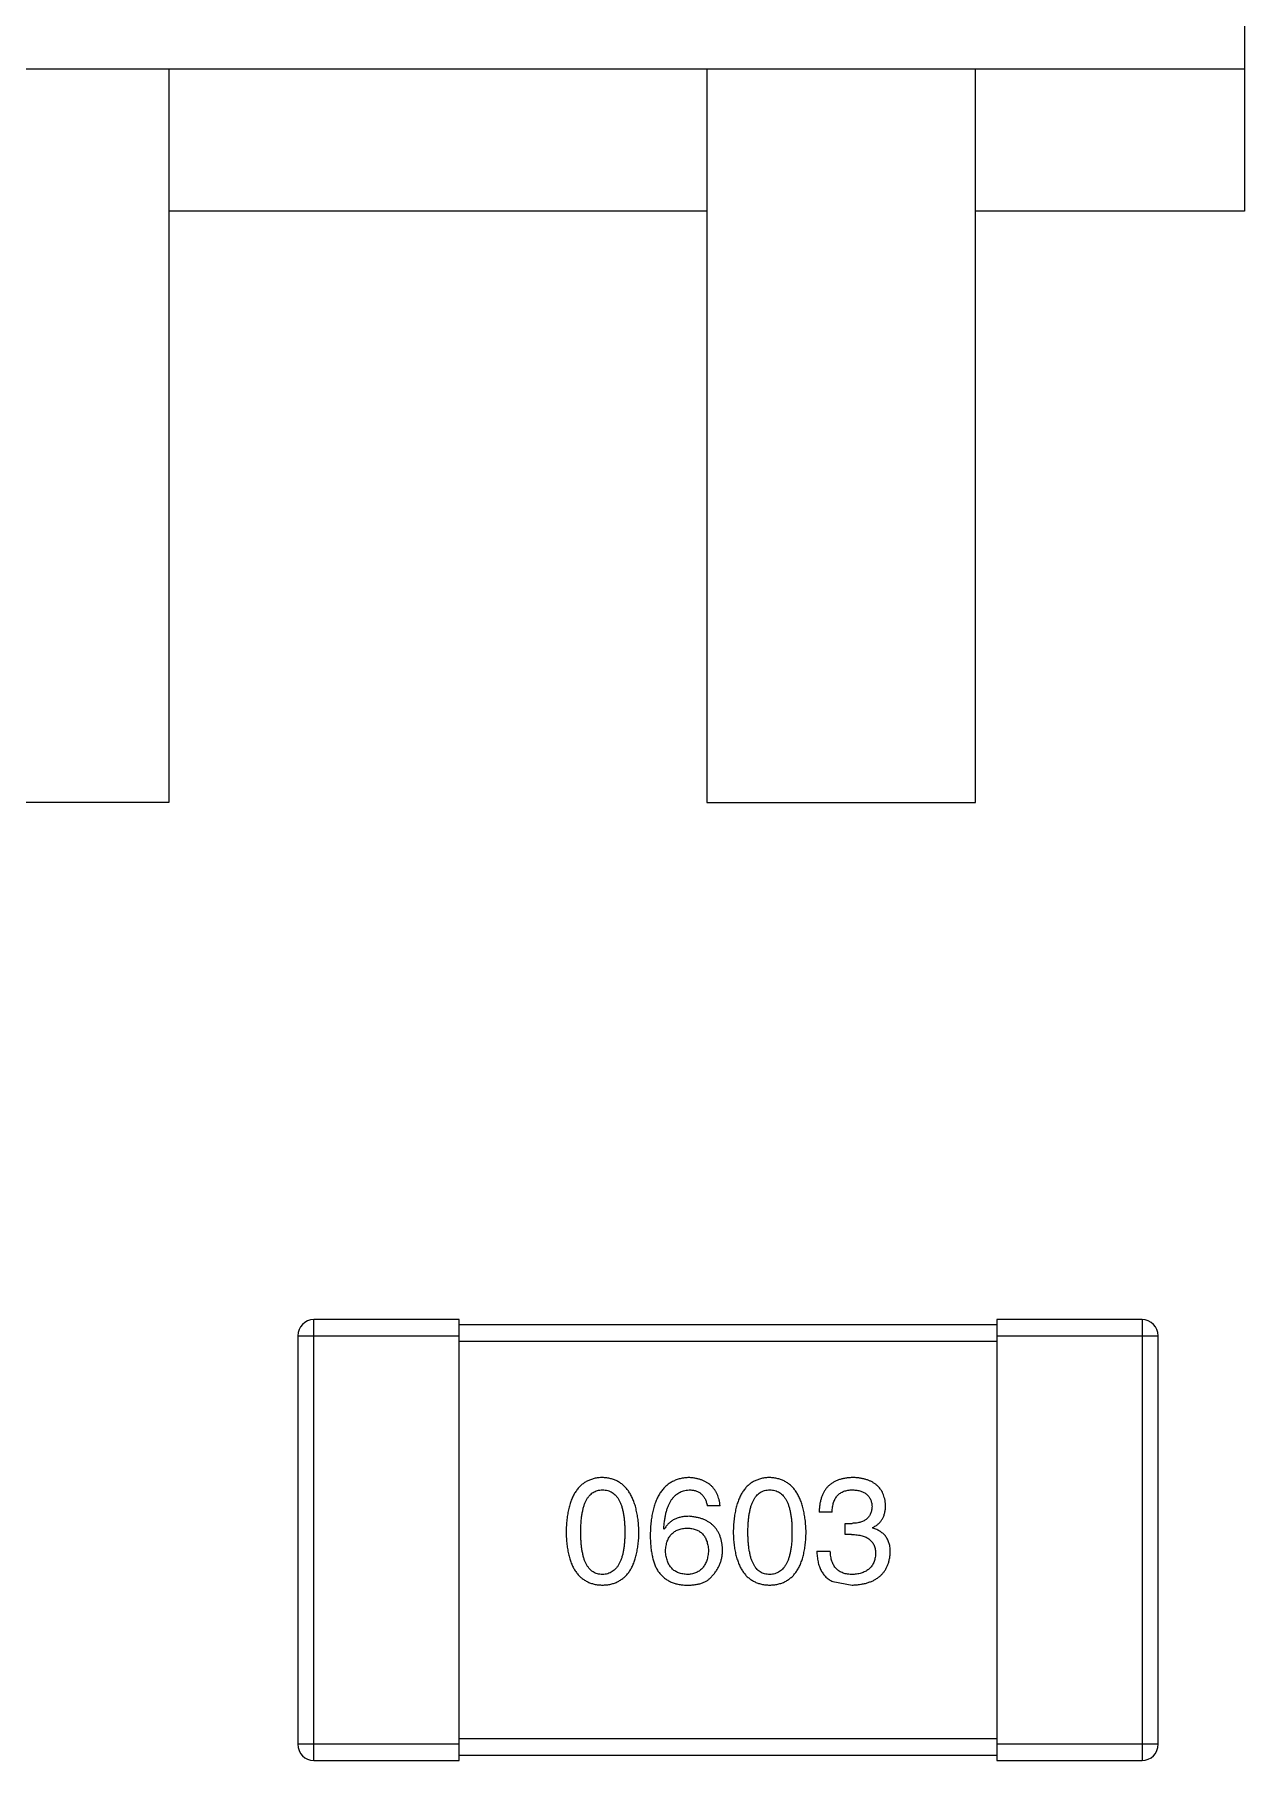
# Model space of a CAD drawing. Header units: millimetres. Extents: x -67 to 102, y -58 to 29.
# Drawn here: x 51.755 to 54.005, y -23.463 to -20.253 of the extents above; entities that cross this region are included whole.
import ezdxf

# ---------------------------------------------------------------- set-up
doc = ezdxf.new("R2010")
doc.units = ezdxf.units.MM
doc.header["$LTSCALE"] = 1.21
doc.header["$MEASUREMENT"] = 0
doc.layers.get('0').update_dxf_attribs({"linetype": 'CONTINUOUS'})

msp = doc.modelspace()

# ---------------------------------------------------------------- linework, layer by layer
at = {"color": 7, "linetype": 'Continuous'}
for p, q in [((54.0051, -18.0812), (54.0051, -20.5812)), ((49.5051, -20.3167), (54.0051, -20.3167)), ((52.0051, -20.3167), (52.0051, -21.6812)), ((53.0051, -20.3167), (53.0051, -21.6812)), ((53.5051, -21.6812), (53.5051, -20.3167)), ((53.0051, -20.5812), (52.0051, -20.5812)), ((54.0051, -20.5812), (53.5051, -20.5812)), ((52.0051, -21.6812), (51.5051, -21.6812)), ((53.0051, -21.6812), (53.5051, -21.6812)), ((52.2746, -23.463), (52.2746, -22.643)), ((52.5446, -22.643), (52.2746, -22.643)), ((52.5446, -23.463), (52.5446, -22.643)), ((53.5446, -22.653), (52.5446, -22.653)), ((53.5446, -22.643), (53.5446, -23.463)), ((53.8146, -22.643), (53.5446, -22.643)), ((53.8146, -22.643), (53.8146, -23.463)), ((52.2446, -22.673), (52.2446, -23.433)), ((52.2446, -22.673), (52.5446, -22.673)), ((52.5446, -22.683), (53.5446, -22.683)), ((53.5446, -22.673), (53.8446, -22.673)), ((53.8446, -23.433), (53.8446, -22.673)), ((53.0302, -22.9892), (53.0061, -22.9892)), ((53.2383, -23.0013), (53.2143, -23.0013)), ((52.9263, -23.033), (52.9253, -23.0319)), ((53.2624, -23.0428), (53.2624, -23.022)), ((53.2624, -23.022), (53.2755, -23.022)), ((53.2744, -23.0428), (53.2624, -23.0428)), ((53.3137, -23.0297), (53.3137, -23.0308)), ((53.2099, -23.0734), (53.235, -23.0734)), ((53.2394, -23.1302), (53.2755, -23.1368)), ((52.5446, -23.433), (52.2446, -23.433)), ((53.5446, -23.423), (52.5446, -23.423)), ((53.8446, -23.433), (53.5446, -23.433)), ((52.2746, -23.463), (52.5446, -23.463)), ((52.5446, -23.453), (53.5446, -23.453)), ((53.5446, -23.463), (53.8146, -23.463))]:
    msp.add_line(p, q, dxfattribs=at)
for centre, start, end in [((52.2746, -22.673), 90, 180), ((53.8146, -22.673), 0, 90), ((52.2746, -23.433), 180, 270), ((53.8146, -23.433), 270, 0)]:
    msp.add_arc(centre, 0.03, start, end, dxfattribs=at)
for points, knots in [([(52.8113, -22.9368), (52.8087, -22.9369), (52.8035, -22.9371), (52.796, -22.9384), (52.789, -22.9406), (52.7825, -22.9434), (52.7764, -22.9471), (52.7709, -22.9515), (52.7659, -22.9567), (52.7615, -22.9628), (52.7574, -22.9696), (52.754, -22.9771), (52.751, -22.9855), (52.7485, -22.9946), (52.7465, -23.0044), (52.745, -23.0151), (52.744, -23.0265), (52.7437, -23.0344), (52.7436, -23.0384)], [0, 0, 0, 0, 0.057911, 0.113262, 0.165956, 0.217443, 0.268511, 0.319665, 0.372, 0.426129, 0.483365, 0.543779, 0.607756, 0.676562, 0.749704, 0.827713, 0.911177, 1, 1, 1, 1]), ([(52.8791, -23.0384), (52.8789, -23.0344), (52.8786, -23.0266), (52.8775, -23.0153), (52.8758, -23.0048), (52.8738, -22.995), (52.8713, -22.9859), (52.8682, -22.9776), (52.8647, -22.9701), (52.8607, -22.9633), (52.8562, -22.9573), (52.8512, -22.952), (52.8458, -22.9475), (52.8398, -22.9438), (52.8334, -22.9409), (52.8265, -22.9387), (52.8191, -22.9373), (52.814, -22.9369), (52.8113, -22.9368)], [0, 0, 0, 0, 0.088475, 0.171606, 0.249595, 0.322626, 0.391327, 0.455765, 0.516374, 0.573675, 0.628522, 0.681161, 0.732559, 0.783563, 0.83504, 0.887639, 0.942585, 1, 1, 1, 1]), ([(52.9722, -22.9368), (52.9694, -22.937), (52.9639, -22.9373), (52.9559, -22.9388), (52.9484, -22.941), (52.9415, -22.9441), (52.935, -22.9479), (52.9292, -22.9527), (52.9238, -22.9581), (52.9191, -22.9644), (52.9148, -22.9715), (52.9111, -22.9793), (52.9079, -22.988), (52.9053, -22.9974), (52.9031, -23.0076), (52.9016, -23.0187), (52.9005, -23.0305), (52.9002, -23.0386), (52.9001, -23.0428)], [0, 0, 0, 0, 0.058957, 0.115262, 0.16907, 0.221312, 0.273147, 0.324961, 0.377649, 0.432026, 0.488925, 0.549039, 0.612912, 0.680653, 0.753056, 0.830314, 0.912483, 1, 1, 1, 1]), ([(53.0302, -22.9892), (53.0299, -22.9873), (53.0294, -22.9834), (53.0281, -22.9777), (53.0266, -22.9724), (53.0246, -22.9675), (53.0223, -22.963), (53.0195, -22.9588), (53.0165, -22.9549), (53.013, -22.9514), (53.0092, -22.9484), (53.005, -22.9456), (53.0004, -22.9432), (52.9955, -22.9412), (52.9902, -22.9395), (52.9845, -22.9382), (52.9785, -22.9373), (52.9744, -22.937), (52.9722, -22.9368)], [0, 0, 0, 0, 0.06947, 0.136096, 0.199592, 0.260665, 0.319672, 0.377156, 0.433415, 0.489984, 0.546535, 0.604276, 0.663499, 0.725182, 0.788953, 0.855683, 0.926216, 1, 1, 1, 1]), ([(53.1222, -22.9368), (53.1196, -22.9369), (53.1144, -22.9371), (53.1069, -22.9384), (53.0999, -22.9406), (53.0933, -22.9434), (53.0873, -22.9471), (53.0818, -22.9515), (53.0768, -22.9567), (53.0723, -22.9628), (53.0683, -22.9696), (53.0649, -22.9771), (53.0618, -22.9855), (53.0594, -22.9946), (53.0573, -23.0044), (53.0559, -23.0151), (53.0549, -23.0265), (53.0546, -23.0344), (53.0545, -23.0384)], [0, 0, 0, 0, 0.057911, 0.113262, 0.165956, 0.217443, 0.268511, 0.319665, 0.372, 0.426129, 0.483365, 0.543779, 0.607756, 0.676562, 0.749704, 0.827713, 0.911177, 1, 1, 1, 1]), ([(53.19, -23.0384), (53.1898, -23.0344), (53.1895, -23.0266), (53.1883, -23.0153), (53.1867, -23.0048), (53.1847, -22.995), (53.1821, -22.9859), (53.1791, -22.9776), (53.1756, -22.9701), (53.1716, -22.9633), (53.1671, -22.9573), (53.1621, -22.952), (53.1566, -22.9475), (53.1507, -22.9438), (53.1442, -22.9409), (53.1373, -22.9387), (53.1299, -22.9373), (53.1248, -22.9369), (53.1222, -22.9368)], [0, 0, 0, 0, 0.088475, 0.171606, 0.249595, 0.322626, 0.391327, 0.455765, 0.516374, 0.573675, 0.628522, 0.681161, 0.732559, 0.783563, 0.83504, 0.887639, 0.942585, 1, 1, 1, 1]), ([(53.2777, -22.9368), (53.2751, -22.9369), (53.2702, -22.937), (53.2632, -22.9379), (53.2565, -22.9392), (53.2504, -22.9411), (53.2447, -22.9434), (53.2395, -22.9463), (53.2348, -22.9496), (53.2306, -22.9534), (53.2268, -22.9577), (53.2236, -22.9625), (53.2208, -22.9678), (53.2185, -22.9735), (53.2167, -22.9798), (53.2154, -22.9865), (53.2145, -22.9937), (53.2143, -22.9987), (53.2143, -23.0013)], [0, 0, 0, 0, 0.073232, 0.142595, 0.207997, 0.270074, 0.329156, 0.386529, 0.441846, 0.496976, 0.551877, 0.607941, 0.665637, 0.725446, 0.788542, 0.855101, 0.925196, 1, 1, 1, 1]), ([(53.3378, -22.9882), (53.3376, -22.9862), (53.3373, -22.9823), (53.3362, -22.9767), (53.3347, -22.9714), (53.3329, -22.9665), (53.3306, -22.962), (53.3278, -22.9578), (53.3247, -22.954), (53.3211, -22.9506), (53.3171, -22.9476), (53.3127, -22.9449), (53.3079, -22.9426), (53.3026, -22.9407), (53.297, -22.9391), (53.2909, -22.938), (53.2844, -22.9371), (53.2799, -22.9369), (53.2777, -22.9368)], [0, 0, 0, 0, 0.067521, 0.132139, 0.193339, 0.252064, 0.309083, 0.364848, 0.420021, 0.475612, 0.532002, 0.589602, 0.649896, 0.712634, 0.778603, 0.848416, 0.922155, 1, 1, 1, 1]), ([(52.7709, -23.0384), (52.7709, -23.0353), (52.771, -23.0291), (52.7715, -23.0202), (52.7722, -23.0119), (52.7733, -23.0042), (52.7748, -22.9971), (52.7764, -22.9906), (52.7785, -22.9847), (52.7809, -22.9795), (52.7836, -22.9748), (52.7865, -22.9708), (52.7899, -22.9674), (52.7936, -22.9646), (52.7976, -22.9624), (52.8019, -22.9608), (52.8065, -22.9599), (52.8097, -22.9598), (52.8113, -22.9597)], [0, 0, 0, 0, 0.096452, 0.187278, 0.271765, 0.350519, 0.423437, 0.491321, 0.554011, 0.612224, 0.666281, 0.717003, 0.764884, 0.811423, 0.856783, 0.902993, 0.950236, 1, 1, 1, 1]), ([(52.8113, -22.9597), (52.813, -22.9598), (52.8163, -22.9599), (52.8211, -22.9608), (52.8255, -22.9624), (52.8296, -22.9645), (52.8333, -22.9674), (52.8368, -22.9708), (52.8399, -22.9748), (52.8427, -22.9795), (52.8451, -22.9847), (52.8472, -22.9906), (52.8489, -22.9971), (52.8504, -23.0042), (52.8515, -23.0118), (52.8523, -23.0202), (52.8528, -23.0291), (52.8528, -23.0353), (52.8529, -23.0384)], [0, 0, 0, 0, 0.050604, 0.098688, 0.145699, 0.191791, 0.238625, 0.286717, 0.337546, 0.391814, 0.449755, 0.512106, 0.579685, 0.652048, 0.730262, 0.814146, 0.904281, 1, 1, 1, 1]), ([(52.9253, -23.0319), (52.9255, -23.029), (52.9258, -23.0235), (52.9269, -23.0156), (52.9282, -23.0082), (52.9297, -23.0013), (52.9316, -22.9949), (52.9338, -22.989), (52.9363, -22.9837), (52.939, -22.9789), (52.9422, -22.9746), (52.9455, -22.9709), (52.9492, -22.9676), (52.9533, -22.965), (52.9576, -22.9628), (52.9622, -22.9613), (52.9671, -22.9601), (52.9705, -22.9599), (52.9722, -22.9597)], [0, 0, 0, 0, 0.089218, 0.173709, 0.252753, 0.326963, 0.397099, 0.462534, 0.524018, 0.582178, 0.637235, 0.689955, 0.741228, 0.791618, 0.841661, 0.892925, 0.945259, 1, 1, 1, 1]), ([(52.9722, -22.9597), (52.9745, -22.9598), (52.9788, -22.9599), (52.985, -22.9614), (52.9904, -22.9637), (52.9951, -22.967), (52.999, -22.9712), (53.0022, -22.9764), (53.0046, -22.9825), (53.0056, -22.9869), (53.0061, -22.9892)], [0, 0, 0, 0, 0.136586, 0.261496, 0.378089, 0.490612, 0.605522, 0.725767, 0.8561, 1, 1, 1, 1]), ([(53.0818, -23.0384), (53.0818, -23.0353), (53.0819, -23.0291), (53.0824, -23.0202), (53.0831, -23.0119), (53.0842, -23.0042), (53.0857, -22.9971), (53.0873, -22.9906), (53.0894, -22.9847), (53.0918, -22.9795), (53.0944, -22.9748), (53.0974, -22.9708), (53.1008, -22.9674), (53.1044, -22.9646), (53.1084, -22.9624), (53.1127, -22.9608), (53.1174, -22.9599), (53.1206, -22.9598), (53.1222, -22.9597)], [0, 0, 0, 0, 0.096452, 0.187278, 0.271765, 0.350519, 0.423437, 0.491321, 0.554011, 0.612224, 0.666281, 0.717003, 0.764884, 0.811423, 0.856783, 0.902993, 0.950236, 1, 1, 1, 1]), ([(53.1222, -22.9597), (53.1239, -22.9598), (53.1272, -22.9599), (53.1319, -22.9608), (53.1364, -22.9624), (53.1405, -22.9645), (53.1442, -22.9674), (53.1477, -22.9708), (53.1507, -22.9748), (53.1535, -22.9795), (53.1559, -22.9847), (53.1581, -22.9906), (53.1598, -22.9971), (53.1613, -23.0042), (53.1624, -23.0118), (53.1632, -23.0202), (53.1637, -23.0291), (53.1637, -23.0353), (53.1637, -23.0384)], [0, 0, 0, 0, 0.050604, 0.098688, 0.145699, 0.191791, 0.238625, 0.286717, 0.337546, 0.391814, 0.449755, 0.512106, 0.579685, 0.652048, 0.730262, 0.814146, 0.904281, 1, 1, 1, 1]), ([(53.2383, -23.0013), (53.2384, -22.9996), (53.2385, -22.9963), (53.2391, -22.9916), (53.2399, -22.9872), (53.241, -22.9831), (53.2424, -22.9794), (53.2441, -22.976), (53.2461, -22.9729), (53.2484, -22.9701), (53.2509, -22.9676), (53.2537, -22.9655), (53.2569, -22.9637), (53.2603, -22.9623), (53.2639, -22.9611), (53.2679, -22.9603), (53.2721, -22.9598), (53.2751, -22.9598), (53.2766, -22.9597)], [0, 0, 0, 0, 0.078134, 0.15164, 0.221358, 0.286689, 0.348614, 0.407697, 0.464247, 0.520153, 0.574432, 0.629291, 0.684538, 0.742032, 0.801329, 0.863637, 0.930123, 1, 1, 1, 1]), ([(53.2766, -22.9597), (53.2779, -22.9598), (53.2806, -22.9599), (53.2845, -22.9604), (53.2881, -22.9611), (53.2915, -22.962), (53.2946, -22.9631), (53.2975, -22.9645), (53.3002, -22.9661), (53.3025, -22.9679), (53.3047, -22.9699), (53.3065, -22.9722), (53.3082, -22.9746), (53.3096, -22.9774), (53.3107, -22.9803), (53.3116, -22.9835), (53.3123, -22.9868), (53.3125, -22.9891), (53.3126, -22.9903)], [0, 0, 0, 0, 0.078051, 0.151197, 0.220412, 0.286742, 0.34933, 0.409464, 0.467368, 0.52298, 0.578639, 0.633998, 0.690142, 0.746855, 0.805868, 0.867776, 0.932345, 1, 1, 1, 1]), ([(52.9722, -23.0089), (52.9696, -23.009), (52.9645, -23.0091), (52.9572, -23.0102), (52.9505, -23.0122), (52.9444, -23.0147), (52.9389, -23.0182), (52.934, -23.0223), (52.9298, -23.0273), (52.9275, -23.031), (52.9263, -23.033)], [0, 0, 0, 0, 0.144617, 0.279572, 0.40596, 0.526097, 0.64389, 0.760003, 0.877724, 1, 1, 1, 1]), ([(53.0345, -23.0712), (53.0344, -23.0689), (53.0342, -23.0643), (53.0332, -23.0577), (53.0318, -23.0515), (53.03, -23.0456), (53.0277, -23.0402), (53.0248, -23.0353), (53.0217, -23.0307), (53.0179, -23.0266), (53.0138, -23.0229), (53.0092, -23.0196), (53.0041, -23.0168), (52.9986, -23.0143), (52.9927, -23.0123), (52.9863, -23.0108), (52.9794, -23.0096), (52.9747, -23.0091), (52.9722, -23.0089)], [0, 0, 0, 0, 0.071527, 0.139094, 0.20346, 0.264939, 0.323904, 0.381383, 0.437591, 0.493343, 0.549401, 0.606085, 0.664838, 0.725424, 0.788712, 0.855452, 0.925772, 1, 1, 1, 1]), ([(53.3126, -22.9903), (53.3125, -22.9916), (53.3124, -22.994), (53.3119, -22.9975), (53.3111, -23.0008), (53.31, -23.0038), (53.3086, -23.0066), (53.3069, -23.0091), (53.305, -23.0115), (53.3028, -23.0136), (53.3003, -23.0155), (53.2976, -23.0171), (53.2946, -23.0185), (53.2913, -23.0197), (53.2877, -23.0206), (53.2839, -23.0214), (53.2798, -23.0218), (53.2769, -23.022), (53.2755, -23.022)], [0, 0, 0, 0, 0.067741, 0.131599, 0.192143, 0.249977, 0.306453, 0.361639, 0.416449, 0.471489, 0.527582, 0.584873, 0.644974, 0.70814, 0.77492, 0.845909, 0.920585, 1, 1, 1, 1]), ([(53.3137, -23.0297), (53.3156, -23.0287), (53.3194, -23.0269), (53.3243, -23.0232), (53.3285, -23.0188), (53.3319, -23.0139), (53.3345, -23.0083), (53.3364, -23.0021), (53.3376, -22.9953), (53.3377, -22.9906), (53.3378, -22.9882)], [0, 0, 0, 0, 0.125227, 0.244792, 0.361427, 0.478215, 0.59667, 0.722058, 0.856314, 1, 1, 1, 1]), ([(52.7436, -23.0384), (52.7437, -23.0424), (52.744, -23.05), (52.745, -23.061), (52.7465, -23.0713), (52.7485, -23.0809), (52.751, -23.0897), (52.754, -23.0977), (52.7574, -23.1051), (52.7615, -23.1116), (52.7659, -23.1175), (52.7709, -23.1225), (52.7765, -23.1268), (52.7825, -23.1304), (52.789, -23.1331), (52.796, -23.1352), (52.8035, -23.1364), (52.8087, -23.1367), (52.8113, -23.1368)], [0, 0, 0, 0, 0.087693, 0.170223, 0.247496, 0.319826, 0.387768, 0.451403, 0.511459, 0.568358, 0.622671, 0.675251, 0.726739, 0.778422, 0.830759, 0.884394, 0.940865, 1, 1, 1, 1]), ([(52.8113, -23.1171), (52.8097, -23.117), (52.8065, -23.1169), (52.8019, -23.116), (52.7976, -23.1145), (52.7936, -23.1122), (52.7899, -23.1095), (52.7866, -23.1061), (52.7836, -23.102), (52.7809, -23.0974), (52.7785, -23.0921), (52.7764, -23.0863), (52.7748, -23.0798), (52.7733, -23.0727), (52.7722, -23.065), (52.7715, -23.0567), (52.771, -23.0478), (52.7709, -23.0416), (52.7709, -23.0384)], [0, 0, 0, 0, 0.049766, 0.097012, 0.143225, 0.188786, 0.235079, 0.282962, 0.333687, 0.387747, 0.445963, 0.508657, 0.576545, 0.649868, 0.72822, 0.812712, 0.903543, 1, 1, 1, 1]), ([(52.8113, -23.1368), (52.814, -23.1367), (52.8192, -23.1364), (52.8267, -23.1352), (52.8337, -23.1331), (52.8402, -23.1304), (52.8462, -23.1268), (52.8518, -23.1225), (52.8568, -23.1175), (52.8613, -23.1116), (52.8653, -23.1051), (52.8687, -23.0977), (52.8717, -23.0897), (52.8742, -23.0809), (52.8762, -23.0713), (52.8777, -23.061), (52.8787, -23.05), (52.879, -23.0424), (52.8791, -23.0384)], [0, 0, 0, 0, 0.059134, 0.115603, 0.169236, 0.221572, 0.273254, 0.32474, 0.377319, 0.431815, 0.488555, 0.548609, 0.612242, 0.680182, 0.75251, 0.829782, 0.91231, 1, 1, 1, 1]), ([(52.8529, -23.0384), (52.8528, -23.0416), (52.8528, -23.0476), (52.8523, -23.0564), (52.8515, -23.0647), (52.8504, -23.0723), (52.849, -23.0793), (52.8472, -23.0857), (52.8451, -23.0916), (52.8426, -23.0968), (52.8399, -23.1015), (52.8368, -23.1055), (52.8334, -23.109), (52.8296, -23.1119), (52.8255, -23.1141), (52.8211, -23.1158), (52.8163, -23.1168), (52.813, -23.117), (52.8113, -23.1171)], [0, 0, 0, 0, 0.094834, 0.184067, 0.267029, 0.344713, 0.417334, 0.484367, 0.546941, 0.604717, 0.65953, 0.710539, 0.759381, 0.806382, 0.853027, 0.900623, 0.949121, 1, 1, 1, 1]), ([(52.9001, -23.0428), (52.9001, -23.0463), (52.9002, -23.0532), (52.9009, -23.0632), (52.902, -23.0727), (52.9036, -23.0814), (52.9055, -23.0896), (52.9079, -23.0972), (52.9108, -23.1042), (52.9132, -23.1085), (52.9143, -23.1106)], [0, 0, 0, 0, 0.151498, 0.29521, 0.430242, 0.557137, 0.677306, 0.790845, 0.898111, 1, 1, 1, 1]), ([(52.9285, -23.0734), (52.9286, -23.0717), (52.9289, -23.0685), (52.9295, -23.0637), (52.9306, -23.0593), (52.9318, -23.0552), (52.9333, -23.0514), (52.9352, -23.0479), (52.9373, -23.0448), (52.9397, -23.0419), (52.9424, -23.0394), (52.9454, -23.0372), (52.9486, -23.0353), (52.9521, -23.0338), (52.9559, -23.0325), (52.96, -23.0316), (52.9644, -23.031), (52.9674, -23.0308), (52.969, -23.0308)], [0, 0, 0, 0, 0.076072, 0.148369, 0.216753, 0.281358, 0.342792, 0.401604, 0.458929, 0.514444, 0.569818, 0.625343, 0.681554, 0.739608, 0.800134, 0.863477, 0.929547, 1, 1, 1, 1]), ([(52.969, -23.0308), (52.9705, -23.0308), (52.9734, -23.031), (52.9776, -23.0316), (52.9816, -23.0325), (52.9853, -23.0337), (52.9888, -23.0352), (52.9919, -23.0371), (52.9948, -23.0392), (52.9975, -23.0417), (52.9997, -23.0444), (53.0019, -23.0475), (53.0036, -23.0509), (53.0051, -23.0546), (53.0063, -23.0586), (53.0073, -23.0629), (53.008, -23.0675), (53.0082, -23.0707), (53.0083, -23.0723)], [0, 0, 0, 0, 0.069884, 0.136529, 0.199638, 0.259844, 0.317774, 0.374356, 0.430026, 0.485148, 0.5409, 0.597889, 0.657472, 0.718614, 0.783613, 0.85129, 0.923712, 1, 1, 1, 1]), ([(53.0545, -23.0384), (53.0546, -23.0424), (53.0549, -23.05), (53.0559, -23.061), (53.0573, -23.0713), (53.0594, -23.0809), (53.0619, -23.0897), (53.0649, -23.0977), (53.0683, -23.1051), (53.0723, -23.1116), (53.0768, -23.1175), (53.0818, -23.1225), (53.0873, -23.1268), (53.0934, -23.1304), (53.0999, -23.1331), (53.1069, -23.1352), (53.1144, -23.1364), (53.1196, -23.1367), (53.1222, -23.1368)], [0, 0, 0, 0, 0.087693, 0.170223, 0.247496, 0.319826, 0.387768, 0.451403, 0.511459, 0.568358, 0.622671, 0.675251, 0.726739, 0.778422, 0.830759, 0.884394, 0.940865, 1, 1, 1, 1]), ([(53.1222, -23.1171), (53.1206, -23.117), (53.1174, -23.1169), (53.1127, -23.116), (53.1084, -23.1145), (53.1045, -23.1122), (53.1008, -23.1095), (53.0974, -23.1061), (53.0944, -23.102), (53.0918, -23.0974), (53.0894, -23.0921), (53.0873, -23.0863), (53.0857, -23.0798), (53.0842, -23.0727), (53.0831, -23.065), (53.0824, -23.0567), (53.0819, -23.0478), (53.0818, -23.0416), (53.0818, -23.0384)], [0, 0, 0, 0, 0.049766, 0.097012, 0.143225, 0.188786, 0.235079, 0.282962, 0.333687, 0.387747, 0.445963, 0.508657, 0.576545, 0.649868, 0.72822, 0.812712, 0.903543, 1, 1, 1, 1]), ([(53.1222, -23.1368), (53.1249, -23.1367), (53.13, -23.1364), (53.1375, -23.1352), (53.1446, -23.1331), (53.1511, -23.1304), (53.1571, -23.1268), (53.1626, -23.1225), (53.1676, -23.1175), (53.1721, -23.1116), (53.1761, -23.1051), (53.1796, -23.0977), (53.1826, -23.0897), (53.1851, -23.0809), (53.1871, -23.0713), (53.1886, -23.061), (53.1896, -23.05), (53.1898, -23.0424), (53.19, -23.0384)], [0, 0, 0, 0, 0.059134, 0.115603, 0.169236, 0.221572, 0.273254, 0.32474, 0.377319, 0.431815, 0.488555, 0.548609, 0.612242, 0.680182, 0.75251, 0.829782, 0.91231, 1, 1, 1, 1]), ([(53.1637, -23.0384), (53.1637, -23.0416), (53.1637, -23.0476), (53.1632, -23.0564), (53.1624, -23.0647), (53.1613, -23.0723), (53.1598, -23.0793), (53.158, -23.0857), (53.156, -23.0916), (53.1535, -23.0968), (53.1507, -23.1015), (53.1476, -23.1055), (53.1442, -23.109), (53.1405, -23.1119), (53.1364, -23.1141), (53.1319, -23.1158), (53.1272, -23.1168), (53.1239, -23.117), (53.1222, -23.1171)], [0, 0, 0, 0, 0.094834, 0.184067, 0.267029, 0.344713, 0.417334, 0.484367, 0.546941, 0.604717, 0.65953, 0.710539, 0.759381, 0.806382, 0.853027, 0.900623, 0.949121, 1, 1, 1, 1]), ([(53.2744, -23.0428), (53.2762, -23.0428), (53.2797, -23.0428), (53.2848, -23.0433), (53.2895, -23.044), (53.2939, -23.045), (53.298, -23.0462), (53.3017, -23.0478), (53.305, -23.0496), (53.308, -23.0518), (53.3106, -23.0541), (53.3129, -23.0569), (53.3149, -23.0598), (53.3165, -23.0631), (53.3177, -23.0666), (53.3186, -23.0705), (53.3191, -23.0746), (53.3192, -23.0774), (53.3192, -23.0789)], [0, 0, 0, 0, 0.082495, 0.159728, 0.232496, 0.300725, 0.365163, 0.425859, 0.483728, 0.538892, 0.592921, 0.646195, 0.699968, 0.754746, 0.811387, 0.870806, 0.933482, 1, 1, 1, 1]), ([(53.3465, -23.0756), (53.3465, -23.0742), (53.3465, -23.0714), (53.346, -23.0673), (53.3455, -23.0634), (53.3445, -23.0597), (53.3434, -23.0562), (53.342, -23.0529), (53.3403, -23.0498), (53.3384, -23.0468), (53.3362, -23.0441), (53.3337, -23.0416), (53.331, -23.0393), (53.3281, -23.0372), (53.3248, -23.0353), (53.3214, -23.0335), (53.3176, -23.0321), (53.315, -23.0312), (53.3137, -23.0308)], [0, 0, 0, 0, 0.071215, 0.138707, 0.20396, 0.266995, 0.327734, 0.387609, 0.445602, 0.503345, 0.561136, 0.618597, 0.677672, 0.738255, 0.799989, 0.863961, 0.930555, 1, 1, 1, 1]), ([(52.9701, -23.1171), (52.9685, -23.117), (52.9654, -23.1169), (52.9609, -23.1162), (52.9566, -23.1153), (52.9527, -23.114), (52.9491, -23.1125), (52.9458, -23.1105), (52.9427, -23.1083), (52.94, -23.1056), (52.9375, -23.1028), (52.9354, -23.0995), (52.9334, -23.096), (52.9319, -23.0921), (52.9306, -23.0878), (52.9296, -23.0833), (52.9288, -23.0785), (52.9286, -23.0751), (52.9285, -23.0734)], [0, 0, 0, 0, 0.070403, 0.137196, 0.200053, 0.260887, 0.31876, 0.37535, 0.430743, 0.485927, 0.541678, 0.598832, 0.657726, 0.719441, 0.783504, 0.851852, 0.923533, 1, 1, 1, 1]), ([(53.0083, -23.0723), (53.0082, -23.074), (53.008, -23.0774), (53.0073, -23.0823), (53.0064, -23.0868), (53.0052, -23.091), (53.0038, -23.095), (53.002, -23.0986), (53, -23.1019), (52.9977, -23.1048), (52.9952, -23.1075), (52.9924, -23.1099), (52.9893, -23.1119), (52.986, -23.1136), (52.9824, -23.115), (52.9785, -23.116), (52.9744, -23.1167), (52.9715, -23.117), (52.9701, -23.1171)], [0, 0, 0, 0, 0.078863, 0.153308, 0.223539, 0.289857, 0.35341, 0.413572, 0.471721, 0.528235, 0.584279, 0.638781, 0.69466, 0.751251, 0.809198, 0.869697, 0.933318, 1, 1, 1, 1]), ([(53.0149, -23.1204), (53.0164, -23.1187), (53.0195, -23.1152), (53.0236, -23.1096), (53.0269, -23.1038), (53.0298, -23.0978), (53.0319, -23.0915), (53.0334, -23.0849), (53.0343, -23.0781), (53.0345, -23.0735), (53.0345, -23.0712)], [0, 0, 0, 0, 0.129393, 0.255335, 0.378531, 0.500878, 0.622934, 0.746191, 0.87096, 1, 1, 1, 1]), ([(53.2099, -23.0734), (53.21, -23.0752), (53.2101, -23.0787), (53.2105, -23.0838), (53.2112, -23.0886), (53.2121, -23.0933), (53.2132, -23.0977), (53.2145, -23.1019), (53.216, -23.1058), (53.2178, -23.1095), (53.2197, -23.1129), (53.2219, -23.1161), (53.2243, -23.1191), (53.2269, -23.1218), (53.2297, -23.1243), (53.2327, -23.1265), (53.2359, -23.1286), (53.2382, -23.1297), (53.2394, -23.1302)], [0, 0, 0, 0, 0.078937, 0.154495, 0.226898, 0.296844, 0.363348, 0.427781, 0.48946, 0.549586, 0.607902, 0.664733, 0.720805, 0.776157, 0.831175, 0.886736, 0.943094, 1, 1, 1, 1]), ([(53.2766, -23.1171), (53.2749, -23.1171), (53.2717, -23.117), (53.2671, -23.1165), (53.2628, -23.1157), (53.2588, -23.1144), (53.2551, -23.1129), (53.2517, -23.1111), (53.2487, -23.1088), (53.2459, -23.1062), (53.2435, -23.1033), (53.2413, -23.1), (53.2395, -23.0964), (53.2379, -23.0925), (53.2367, -23.0882), (53.2359, -23.0836), (53.2352, -23.0786), (53.2351, -23.0752), (53.235, -23.0734)], [0, 0, 0, 0, 0.071272, 0.13882, 0.201858, 0.262757, 0.320043, 0.376709, 0.431462, 0.486034, 0.541209, 0.597703, 0.65589, 0.717768, 0.782056, 0.850407, 0.92277, 1, 1, 1, 1]), ([(53.2755, -23.1368), (53.2782, -23.1367), (53.2835, -23.1364), (53.2913, -23.1355), (53.2985, -23.1341), (53.3052, -23.1322), (53.3115, -23.13), (53.3172, -23.1273), (53.3224, -23.1241), (53.3272, -23.1205), (53.3314, -23.1164), (53.3351, -23.1119), (53.3383, -23.1069), (53.341, -23.1015), (53.3432, -23.0957), (53.3448, -23.0894), (53.346, -23.0826), (53.3463, -23.078), (53.3465, -23.0756)], [0, 0, 0, 0, 0.078078, 0.151942, 0.221594, 0.28726, 0.350176, 0.409768, 0.467648, 0.523784, 0.578904, 0.634014, 0.689819, 0.746826, 0.805875, 0.867063, 0.931764, 1, 1, 1, 1]), ([(53.3192, -23.0789), (53.3191, -23.0803), (53.3189, -23.0832), (53.3181, -23.0873), (53.3171, -23.0912), (53.3158, -23.0948), (53.3141, -23.0981), (53.3123, -23.1012), (53.31, -23.104), (53.3075, -23.1065), (53.3046, -23.1088), (53.3015, -23.1108), (53.2981, -23.1125), (53.2943, -23.114), (53.2903, -23.1152), (53.286, -23.1161), (53.2814, -23.1168), (53.2782, -23.117), (53.2766, -23.1171)], [0, 0, 0, 0, 0.068514, 0.133941, 0.195994, 0.255362, 0.312994, 0.369441, 0.424687, 0.480522, 0.537148, 0.594801, 0.654411, 0.716817, 0.781981, 0.850498, 0.923306, 1, 1, 1, 1]), ([(52.9143, -23.1106), (52.9158, -23.1126), (52.9187, -23.1165), (52.924, -23.1217), (52.9296, -23.1261), (52.9359, -23.1298), (52.9426, -23.1328), (52.9499, -23.1349), (52.9576, -23.1363), (52.9629, -23.1366), (52.9657, -23.1368)], [0, 0, 0, 0, 0.125033, 0.246266, 0.36603, 0.485265, 0.606781, 0.732144, 0.862551, 1, 1, 1, 1]), ([(52.9657, -23.1368), (52.9685, -23.1368), (52.9739, -23.1369), (52.9817, -23.1363), (52.9889, -23.1352), (52.9954, -23.1334), (53.0013, -23.1311), (53.0065, -23.1281), (53.0111, -23.1246), (53.0136, -23.1218), (53.0149, -23.1204)], [0, 0, 0, 0, 0.156782, 0.301945, 0.436395, 0.561474, 0.678489, 0.78853, 0.894967, 1, 1, 1, 1])]:
    msp.add_open_spline(points, degree=3, knots=knots, dxfattribs=at)

doc.saveas('drawing.dxf')
